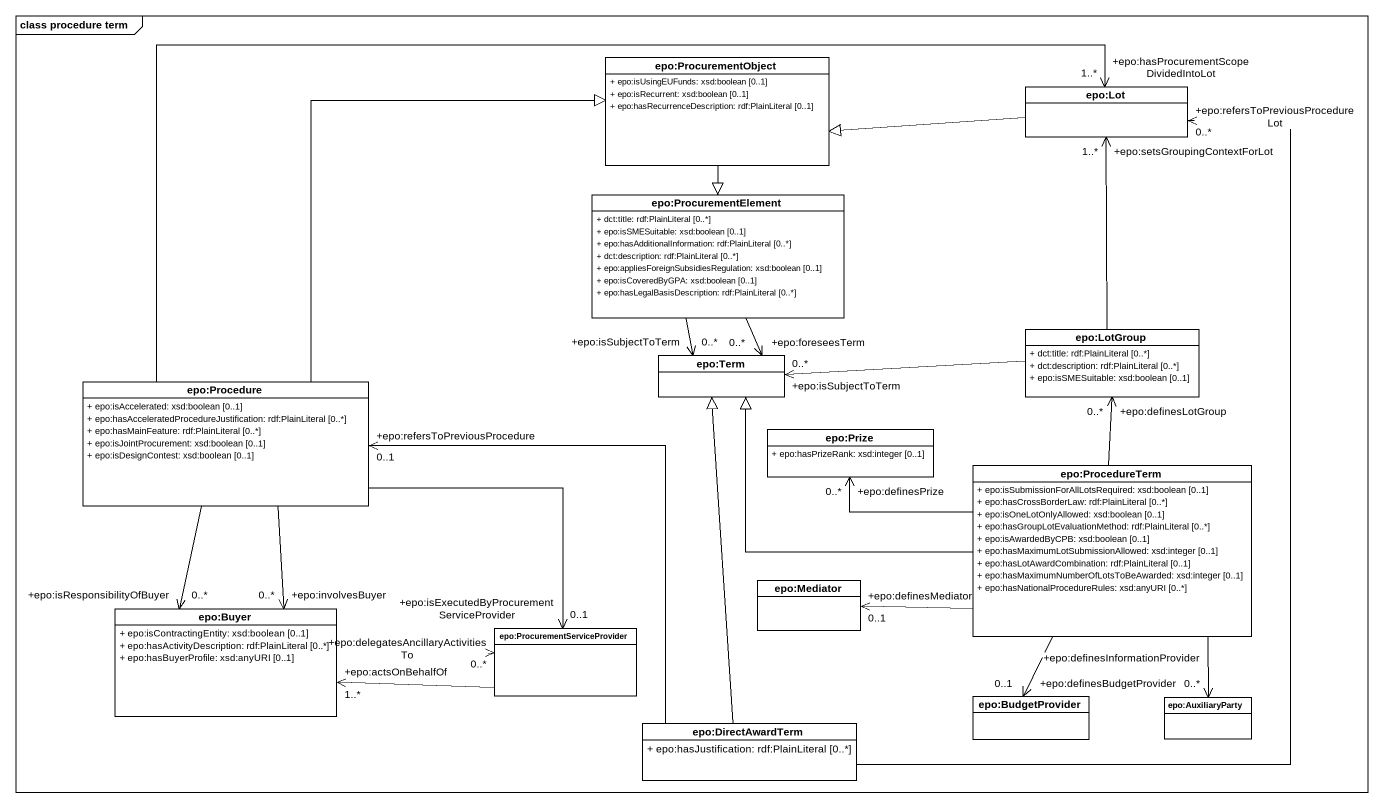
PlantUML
@startuml
mainframe class procedure term
hide circle
hide empty members
skinparam classAttributeIconSize 0
class "epo:ProcurementObject" as epo_ProcurementObject {
  + epo:isUsingEUFunds: xsd:boolean [0..1]
  + epo:isRecurrent: xsd:boolean [0..1]
  + epo:hasRecurrenceDescription: rdf:PlainLiteral [0..1]
}
class "epo:Lot" as epo_Lot
class "epo:ProcurementElement" as epo_ProcurementElement {
  + dct:title: rdf:PlainLiteral [0..*]
  + epo:isSMESuitable: xsd:boolean [0..1]
  + epo:hasAdditionalInformation: rdf:PlainLiteral [0..*]
  + dct:description: rdf:PlainLiteral [0..*]
  + epo:appliesForeignSubsidiesRegulation: xsd:boolean [0..1]
  + epo:isCoveredByGPA: xsd:boolean [0..1]
  + epo:hasLegalBasisDescription: rdf:PlainLiteral [0..*]
}
class "epo:LotGroup" as epo_LotGroup {
  + dct:title: rdf:PlainLiteral [0..*]
  + dct:description: rdf:PlainLiteral [0..*]
  + epo:isSMESuitable: xsd:boolean [0..1]
}
class "epo:Procedure" as epo_Procedure {
  + epo:isAccelerated: xsd:boolean [0..1]
  + epo:hasAcceleratedProcedureJustification: rdf:PlainLiteral [0..*]
  + epo:hasMainFeature: rdf:PlainLiteral [0..*]
  + epo:isJointProcurement: xsd:boolean [0..1]
  + epo:isDesignContest: xsd:boolean [0..1]
}
class "epo:Term" as epo_Term
class "epo:Prize" as epo_Prize {
  + epo:hasPrizeRank: xsd:integer [0..1]
}
class "epo:ProcedureTerm" as epo_ProcedureTerm {
  + epo:isSubmissionForAllLotsRequired: xsd:boolean [0..1]
  + epo:hasCrossBorderLaw: rdf:PlainLiteral [0..*]
  + epo:isOneLotOnlyAllowed: xsd:boolean [0..1]
  + epo:hasGroupLotEvaluationMethod: rdf:PlainLiteral [0..*]
  + epo:isAwardedByCPB: xsd:boolean [0..1]
  + epo:hasMaximumLotSubmissionAllowed: xsd:integer [0..1]
  + epo:hasLotAwardCombination: rdf:PlainLiteral [0..1]
  + epo:hasMaximumNumberOfLotsToBeAwarded: xsd:integer [0..1]
  + epo:hasNationalProcedureRules: xsd:anyURI [0..*]
}
class "epo:Buyer" as epo_Buyer {
  + epo:isContractingEntity: xsd:boolean [0..1]
  + epo:hasActivityDescription: rdf:PlainLiteral [0..*]
  + epo:hasBuyerProfile: xsd:anyURI [0..1]
}
class "epo:Mediator" as epo_Mediator
class "epo:ProcurementServiceProvider" as epo_ProcurementServiceProvid
class "epo:BudgetProvider" as epo_BudgetProvider
class "epo:AuxiliaryParty" as epo_AuxiliaryParty
class "epo:DirectAwardTerm" as epo_DirectAwardTerm {
  + epo:hasJustification: rdf:PlainLiteral [0..*]
}
epo_ProcurementObject --|> epo_ProcurementElement
epo_Lot -left-|> epo_ProcurementObject
epo_ProcurementElement --> "+epo:isSubjectToTerm\n0..*" epo_Term
epo_ProcurementElement --> "+epo:foreseesTerm\n0..*" epo_Term
epo_LotGroup -up-> "+epo:setsGroupingContextForLot\n1..*" epo_Lot
epo_LotGroup -left-> "+epo:isSubjectToTerm\n0..*" epo_Term
epo_Procedure -up-|> epo_ProcurementObject
epo_Procedure -right-> "+epo:hasProcurementScopeDividedIntoLot\n1..*" epo_Lot
epo_Procedure --> "+epo:involvesBuyer\n0..*" epo_Buyer
epo_Procedure --> "+epo:isResponsibilityOfBuyer\n0..*" epo_Buyer
epo_Procedure --> "+epo:isExecutedByProcurementServiceProvider\n0..1" epo_ProcurementServiceProvid
epo_ProcedureTerm -up-> "+epo:definesLotGroup\n0..*" epo_LotGroup
epo_ProcedureTerm -left-|> epo_Term
epo_ProcedureTerm -left-> "+epo:definesPrize\n0..*" epo_Prize
epo_ProcedureTerm -left-> "+epo:definesMediator\n0..1" epo_Mediator
epo_ProcedureTerm --> "+epo:definesBudgetProvider\n0..1" epo_BudgetProvider
epo_ProcedureTerm --> "+epo:definesInformationProvider\n0..*" epo_AuxiliaryParty
epo_Buyer -right-> "+epo:delegatesAncillaryActivitiesTo\n0..*" epo_ProcurementServiceProvid
epo_ProcurementServiceProvid -left-> "+epo:actsOnBehalfOf\n1..*" epo_Buyer
epo_DirectAwardTerm -up-> "+epo:refersToPreviousProcedureLot\n0..*" epo_Lot
epo_DirectAwardTerm -left-> "+epo:refersToPreviousProcedure\n0..1" epo_Procedure
epo_DirectAwardTerm -up-|> epo_Term
@enduml
